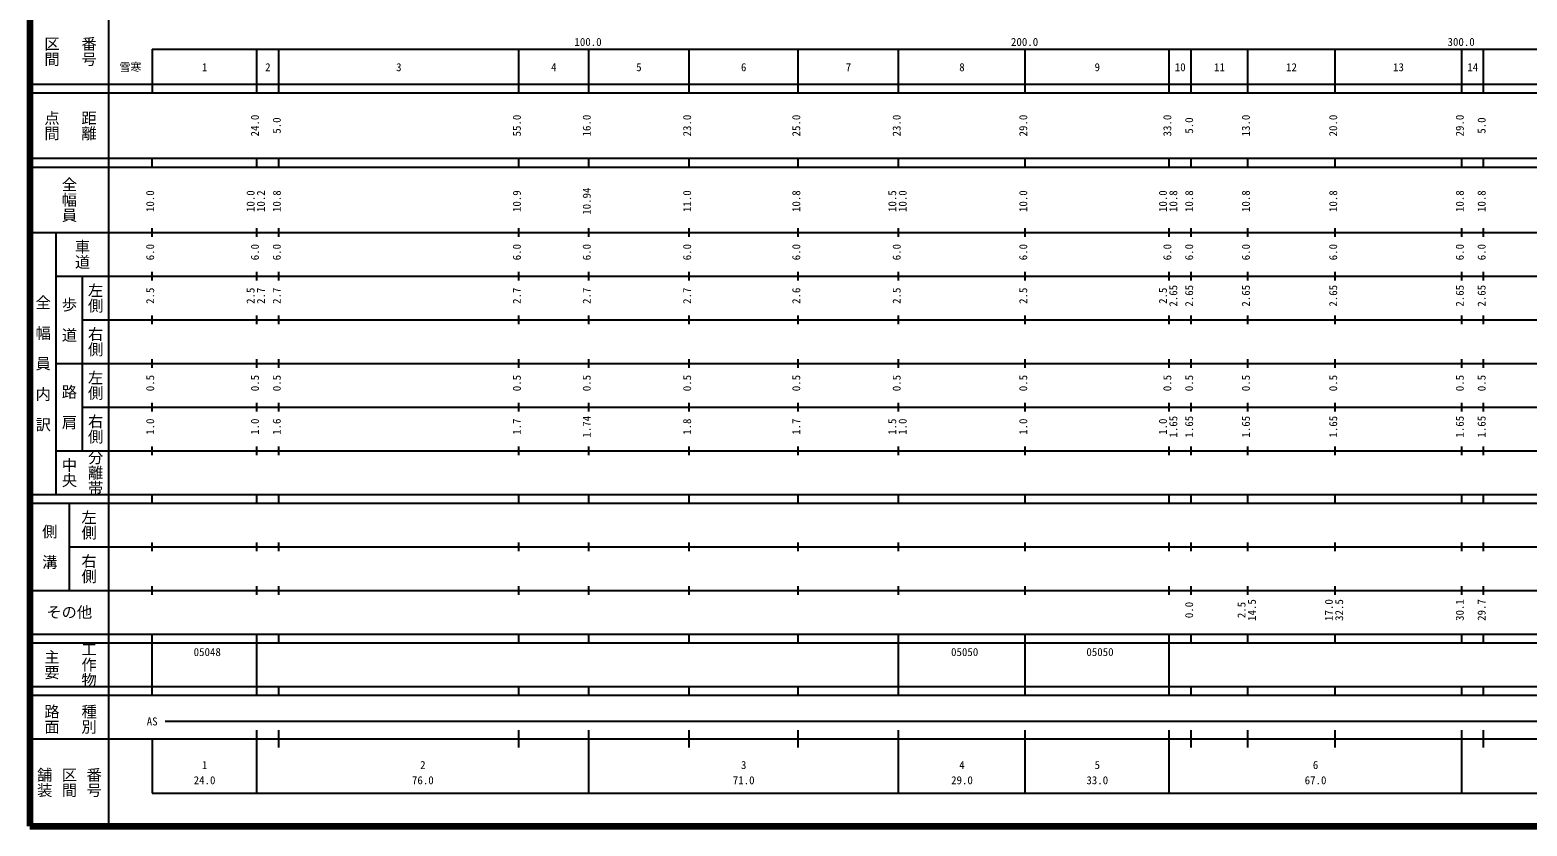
# Model space of a CAD drawing. Units: millimetres on the paper, enlarged 1000 times. Extents: x 40000 to 680000, y 20000 to 380000.
# Drawn here: x 40000 to 382950, y 20000 to 202409 of the extents above; entities that cross this region are included whole.
import ezdxf
from ezdxf.enums import TextEntityAlignment as Align

# ---------------------------------------------------------------- set-up
doc = ezdxf.new("R2010")
doc.units = ezdxf.units.MM
doc.header["$LTSCALE"] = 1000
doc.layers.add('M-TTL', color=2, linetype='Continuous', lineweight=140)
doc.layers.add('M-TTL-BAND', color=7, linetype='Continuous', lineweight=25)
doc.styles.add('@ＭＳ ゴシック', font='')
doc.styles.add('ＭＳ ゴシック', font='')
doc.styles.get('@ＭＳ ゴシック').set_extended_font_data('@MS Gothic')
doc.styles.get('ＭＳ ゴシック').set_extended_font_data('MS Gothic')

msp = doc.modelspace()

# ---------------------------------------------------------------- linework, layer by layer
at = {"layer": 'M-TTL'}
for p, q in [((40000, 380000), (40000, 20000)), ((40000, 20000), (680000, 20000))]:
    msp.add_line(p, q, dxfattribs=at)
at = {"layer": 'M-TTL-BAND'}
for p, q in [((58000, 370000), (58000, 20000)), ((68000, 198000), (579000, 198000)), ((68000, 198000), (68000, 188000)), ((92000, 188000), (92000, 198000)), ((97000, 188000), (97000, 198000)), ((152000, 188000), (152000, 198000)), ((168000, 188000), (168000, 198000)), ((191000, 188000), (191000, 198000)), ((216000, 188000), (216000, 198000)), ((239000, 188000), (239000, 198000)), ((268000, 188000), (268000, 198000)), ((301000, 188000), (301000, 198000)), ((306000, 188000), (306000, 198000)), ((319000, 188000), (319000, 198000)), ((339000, 188000), (339000, 198000)), ((368000, 188000), (368000, 198000)), ((373000, 188000), (373000, 198000)), ((40000, 190000), (579000, 190000)), ((40000, 188000), (579000, 188000)), ((40000, 173000), (579000, 173000)), ((68000, 171000), (68000, 173000)), ((92000, 171000), (92000, 173000)), ((97000, 171000), (97000, 173000)), ((152000, 171000), (152000, 173000)), ((168000, 171000), (168000, 173000)), ((191000, 171000), (191000, 173000)), ((216000, 171000), (216000, 173000)), ((239000, 171000), (239000, 173000)), ((268000, 171000), (268000, 173000)), ((301000, 171000), (301000, 173000)), ((306000, 171000), (306000, 173000)), ((319000, 171000), (319000, 173000)), ((339000, 171000), (339000, 173000)), ((368000, 171000), (368000, 173000)), ((373000, 171000), (373000, 173000)), ((40000, 171000), (579000, 171000)), ((40000, 156000), (579000, 156000)), ((46000, 96000), (46000, 156000)), ((68000, 155000), (68000, 157000)), ((92000, 155000), (92000, 157000)), ((97000, 155000), (97000, 157000)), ((152000, 155000), (152000, 157000)), ((168000, 155000), (168000, 157000)), ((191000, 155000), (191000, 157000)), ((216000, 155000), (216000, 157000)), ((239000, 155000), (239000, 157000)), ((268000, 155000), (268000, 157000)), ((301000, 155000), (301000, 157000)), ((306000, 155000), (306000, 157000)), ((319000, 155000), (319000, 157000)), ((339000, 155000), (339000, 157000)), ((368000, 155000), (368000, 157000)), ((373000, 155000), (373000, 157000)), ((46000, 146000), (579000, 146000)), ((52000, 146000), (52000, 106000)), ((68000, 145000), (68000, 147000)), ((92000, 145000), (92000, 147000)), ((97000, 145000), (97000, 147000)), ((152000, 145000), (152000, 147000)), ((168000, 145000), (168000, 147000)), ((191000, 145000), (191000, 147000)), ((216000, 145000), (216000, 147000)), ((239000, 145000), (239000, 147000)), ((268000, 145000), (268000, 147000)), ((301000, 145000), (301000, 147000)), ((306000, 145000), (306000, 147000)), ((319000, 145000), (319000, 147000)), ((339000, 145000), (339000, 147000)), ((368000, 145000), (368000, 147000)), ((373000, 145000), (373000, 147000)), ((52000, 136000), (579000, 136000)), ((68000, 135000), (68000, 137000)), ((92000, 135000), (92000, 137000)), ((97000, 135000), (97000, 137000)), ((152000, 135000), (152000, 137000)), ((168000, 135000), (168000, 137000)), ((191000, 135000), (191000, 137000)), ((216000, 135000), (216000, 137000)), ((239000, 135000), (239000, 137000)), ((268000, 135000), (268000, 137000)), ((301000, 135000), (301000, 137000)), ((306000, 135000), (306000, 137000)), ((319000, 135000), (319000, 137000)), ((339000, 135000), (339000, 137000)), ((368000, 135000), (368000, 137000)), ((373000, 135000), (373000, 137000)), ((68000, 125000), (68000, 127000)), ((92000, 125000), (92000, 127000)), ((97000, 125000), (97000, 127000)), ((152000, 125000), (152000, 127000)), ((168000, 125000), (168000, 127000)), ((191000, 125000), (191000, 127000)), ((216000, 125000), (216000, 127000)), ((239000, 125000), (239000, 127000)), ((268000, 125000), (268000, 127000)), ((301000, 125000), (301000, 127000)), ((306000, 125000), (306000, 127000)), ((319000, 125000), (319000, 127000)), ((339000, 125000), (339000, 127000)), ((368000, 125000), (368000, 127000)), ((373000, 125000), (373000, 127000)), ((46000, 126000), (579000, 126000)), ((68000, 115000), (68000, 117000)), ((92000, 115000), (92000, 117000)), ((97000, 115000), (97000, 117000)), ((152000, 115000), (152000, 117000)), ((168000, 115000), (168000, 117000)), ((191000, 115000), (191000, 117000)), ((216000, 115000), (216000, 117000)), ((239000, 115000), (239000, 117000)), ((268000, 115000), (268000, 117000)), ((301000, 115000), (301000, 117000)), ((306000, 115000), (306000, 117000)), ((319000, 115000), (319000, 117000)), ((339000, 115000), (339000, 117000)), ((368000, 115000), (368000, 117000)), ((373000, 115000), (373000, 117000)), ((52000, 116000), (579000, 116000)), ((68000, 105000), (68000, 107000)), ((92000, 105000), (92000, 107000)), ((97000, 105000), (97000, 107000)), ((152000, 105000), (152000, 107000)), ((168000, 105000), (168000, 107000)), ((191000, 105000), (191000, 107000)), ((216000, 105000), (216000, 107000)), ((239000, 105000), (239000, 107000)), ((268000, 105000), (268000, 107000)), ((301000, 105000), (301000, 107000)), ((306000, 105000), (306000, 107000)), ((319000, 105000), (319000, 107000)), ((339000, 105000), (339000, 107000)), ((368000, 105000), (368000, 107000)), ((373000, 105000), (373000, 107000)), ((46000, 106000), (579000, 106000)), ((40000, 96000), (579000, 96000)), ((40000, 94000), (579000, 94000)), ((49000, 94000), (49000, 74000)), ((68000, 94000), (68000, 96000)), ((92000, 94000), (92000, 96000)), ((97000, 94000), (97000, 96000)), ((152000, 94000), (152000, 96000)), ((168000, 94000), (168000, 96000)), ((191000, 94000), (191000, 96000)), ((216000, 94000), (216000, 96000)), ((239000, 94000), (239000, 96000)), ((268000, 94000), (268000, 96000)), ((301000, 94000), (301000, 96000)), ((306000, 94000), (306000, 96000)), ((319000, 94000), (319000, 96000)), ((339000, 94000), (339000, 96000)), ((368000, 94000), (368000, 96000)), ((373000, 94000), (373000, 96000)), ((49000, 84000), (579000, 84000)), ((68000, 83000), (68000, 85000)), ((92000, 83000), (92000, 85000)), ((97000, 83000), (97000, 85000)), ((152000, 83000), (152000, 85000)), ((168000, 83000), (168000, 85000)), ((191000, 83000), (191000, 85000)), ((216000, 83000), (216000, 85000)), ((239000, 83000), (239000, 85000)), ((268000, 83000), (268000, 85000)), ((301000, 83000), (301000, 85000)), ((306000, 83000), (306000, 85000)), ((319000, 83000), (319000, 85000)), ((339000, 83000), (339000, 85000)), ((368000, 83000), (368000, 85000)), ((373000, 83000), (373000, 85000)), ((40000, 74000), (579000, 74000)), ((68000, 73000), (68000, 75000)), ((92000, 73000), (92000, 75000)), ((97000, 73000), (97000, 75000)), ((152000, 73000), (152000, 75000)), ((168000, 73000), (168000, 75000)), ((191000, 73000), (191000, 75000)), ((216000, 73000), (216000, 75000)), ((239000, 73000), (239000, 75000)), ((268000, 73000), (268000, 75000)), ((301000, 73000), (301000, 75000)), ((306000, 73000), (306000, 75000)), ((319000, 73000), (319000, 75000)), ((339000, 73000), (339000, 75000)), ((368000, 73000), (368000, 75000)), ((373000, 73000), (373000, 75000)), ((40000, 64000), (579000, 64000)), ((40000, 62000), (579000, 62000)), ((68000, 62000), (68000, 64000)), ((68000, 52000), (68000, 62000)), ((92000, 62000), (92000, 64000)), ((92000, 52000), (92000, 62000)), ((97000, 62000), (97000, 64000)), ((152000, 62000), (152000, 64000)), ((168000, 62000), (168000, 64000)), ((191000, 62000), (191000, 64000)), ((216000, 62000), (216000, 64000)), ((239000, 62000), (239000, 64000)), ((239000, 52000), (239000, 62000)), ((268000, 62000), (268000, 64000)), ((268000, 52000), (268000, 62000)), ((268000, 52000), (268000, 62000)), ((301000, 62000), (301000, 64000)), ((301000, 52000), (301000, 62000)), ((306000, 62000), (306000, 64000)), ((319000, 62000), (319000, 64000)), ((339000, 62000), (339000, 64000)), ((368000, 62000), (368000, 64000)), ((373000, 62000), (373000, 64000)), ((40000, 52000), (579000, 52000)), ((68000, 50000), (68000, 52000)), ((92000, 50000), (92000, 52000)), ((97000, 50000), (97000, 52000)), ((152000, 50000), (152000, 52000)), ((168000, 50000), (168000, 52000)), ((191000, 50000), (191000, 52000)), ((216000, 50000), (216000, 52000)), ((239000, 50000), (239000, 52000)), ((268000, 50000), (268000, 52000)), ((301000, 50000), (301000, 52000)), ((306000, 50000), (306000, 52000)), ((319000, 50000), (319000, 52000)), ((339000, 50000), (339000, 52000)), ((368000, 50000), (368000, 52000)), ((373000, 50000), (373000, 52000)), ((40000, 50000), (579000, 50000)), ((71000, 44000), (399500, 44000)), ((92000, 27500), (92000, 42000)), ((97000, 38000), (97000, 42000)), ((152000, 38000), (152000, 42000)), ((168000, 27500), (168000, 42000)), ((191000, 38000), (191000, 42000)), ((216000, 38000), (216000, 42000)), ((239000, 27500), (239000, 42000)), ((268000, 27500), (268000, 42000)), ((301000, 27500), (301000, 42000)), ((306000, 38000), (306000, 42000)), ((319000, 38000), (319000, 42000)), ((339000, 38000), (339000, 42000)), ((368000, 27500), (368000, 42000)), ((373000, 38000), (373000, 42000)), ((40000, 40000), (579000, 40000)), ((68000, 40000), (68000, 27500)), ((68000, 27500), (579000, 27500))]:
    msp.add_line(p, q, dxfattribs=at)

# ---------------------------------------------------------------- texts
at = {"layer": 'M-TTL-BAND', "style": '@ＭＳ ゴシック'}
for s, p in [('区間', (45000, 197500)), ('番号', (53500, 197500)), ('点間', (45000, 180500)), ('距離', (53500, 180500)), ('全幅員', (49000, 163500)), ('車道', (52000, 151000)), ('左側', (55000, 141000)), ('全\u3000幅\u3000員\u3000内\u3000訳', (43000, 126000)), ('歩\u3000道', (49000, 136000)), ('右側', (55000, 131000)), ('左側', (55000, 121000)), ('路\u3000肩', (49000, 116000)), ('右側', (55000, 111000)), ('中央', (49000, 101000)), ('分離帯', (55000, 101000)), ('左側', (53500, 89000)), ('側\u3000溝', (44500, 84000)), ('右側', (53500, 79000)), ('主要', (45000, 57000)), ('工作物', (53500, 57000)), ('路面', (45000, 44500)), ('種別', (53500, 44500)), ('舗装', (43333, 30000)), ('区間', (49000, 30000)), ('番号', (54667, 30000))]:
    msp.add_text(s, height=2566, rotation=270, dxfattribs=at).set_placement(p, align=Align.MIDDLE_CENTER)
at = {"layer": 'M-TTL-BAND', "style": 'ＭＳ ゴシック'}
for s, p in [('100.0', (167844, 198195)), ('200.0', (267844, 198195)), ('300.0', (367844, 198195)), ('雪寒', (63017, 192405)), ('1', (80000, 192405)), ('2', (94500, 192405)), ('3', (124500, 192405)), ('4', (160000, 192405)), ('5', (179500, 192405)), ('6', (203500, 192405)), ('7', (227500, 192405)), ('8', (253500, 192405)), ('9', (284500, 192405)), ('10', (303500, 192405)), ('11', (312500, 192405)), ('12', (329000, 192405)), ('13', (353500, 192405)), ('14', (370500, 192405)), ('AS', (68000, 42500)), ('1', (80000, 32523)), ('2', (130000, 32523)), ('3', (203500, 32523)), ('4', (253500, 32523)), ('5', (284500, 32523)), ('6', (334500, 32523)), ('24.0', (80000, 29033)), ('76.0', (130000, 29033)), ('71.0', (203500, 29033)), ('29.0', (253500, 29033)), ('33.0', (284500, 29033)), ('67.0', (334500, 29033))]:
    msp.add_text(s, height=1833, dxfattribs=at).set_placement(p, align=Align.BOTTOM_CENTER)
for s, p in [('24.0', (93000, 180500)), ('5.0', (98000, 180500)), ('55.0', (153000, 180500)), ('16.0', (169000, 180500)), ('23.0', (192000, 180500)), ('25.0', (217000, 180500)), ('23.0', (240000, 180500)), ('29.0', (269000, 180500)), ('33.0', (302000, 180500)), ('5.0', (307000, 180500)), ('13.0', (320000, 180500)), ('20.0', (340000, 180500)), ('29.0', (369000, 180500)), ('5.0', (374000, 180500)), ('10.0', (69000, 163174)), ('10.0', (92000, 163174)), ('10.2', (94370, 163174)), ('10.8', (98000, 163174)), ('10.9', (153000, 163174)), ('10.94', (169000, 163174)), ('11.0', (192000, 163174)), ('10.8', (217000, 163174)), ('10.5', (239000, 163174)), ('10.0', (241370, 163174)), ('10.0', (269000, 163174)), ('10.0', (301000, 163174)), ('10.8', (303370, 163174)), ('10.8', (307000, 163174)), ('10.8', (320000, 163174)), ('10.8', (340000, 163174)), ('10.8', (369000, 163174)), ('10.8', (374000, 163174)), ('6.0', (69000, 151500)), ('6.0', (93000, 151500)), ('6.0', (98000, 151500)), ('6.0', (153000, 151500)), ('6.0', (169000, 151500)), ('6.0', (192000, 151500)), ('6.0', (217000, 151500)), ('6.0', (240000, 151500)), ('6.0', (269000, 151500)), ('6.0', (302000, 151500)), ('6.0', (307000, 151500)), ('6.0', (320000, 151500)), ('6.0', (340000, 151500)), ('6.0', (369000, 151500)), ('6.0', (374000, 151500)), ('2.5', (69000, 141500)), ('2.5', (92000, 141500)), ('2.7', (94370, 141500)), ('2.7', (98000, 141500)), ('2.7', (153000, 141500)), ('2.7', (169000, 141500)), ('2.7', (192000, 141500)), ('2.6', (217000, 141500)), ('2.5', (240000, 141500)), ('2.5', (269000, 141500)), ('2.5', (301000, 141500)), ('2.65', (303370, 141500)), ('2.65', (307000, 141500)), ('2.65', (320000, 141500)), ('2.65', (340000, 141500)), ('2.65', (369000, 141500)), ('2.65', (374000, 141500)), ('0.5', (69000, 121500)), ('0.5', (93000, 121500)), ('0.5', (98000, 121500)), ('0.5', (153000, 121500)), ('0.5', (169000, 121500)), ('0.5', (192000, 121500)), ('0.5', (217000, 121500)), ('0.5', (240000, 121500)), ('0.5', (269000, 121500)), ('0.5', (302000, 121500)), ('0.5', (307000, 121500)), ('0.5', (320000, 121500)), ('0.5', (340000, 121500)), ('0.5', (369000, 121500)), ('0.5', (374000, 121500)), ('1.0', (69000, 111500)), ('1.0', (93000, 111500)), ('1.6', (98000, 111500)), ('1.7', (153000, 111500)), ('1.74', (169000, 111500)), ('1.8', (192000, 111500)), ('1.7', (217000, 111500)), ('1.5', (239000, 111500)), ('1.0', (241370, 111500)), ('1.0', (269000, 111500)), ('1.0', (301000, 111500)), ('1.65', (303370, 111500)), ('1.65', (307000, 111500)), ('1.65', (320000, 111500)), ('1.65', (340000, 111500)), ('1.65', (369000, 111500)), ('1.65', (374000, 111500)), ('0.0', (307000, 69500)), ('2.5', (319000, 69500)), ('14.5', (321370, 69500)), ('17.0', (339000, 69500)), ('32.5', (341370, 69500)), ('30.1', (369000, 69500)), ('29.7', (374000, 69500))]:
    msp.add_text(s, height=1833, rotation=90, dxfattribs=at).set_placement(p, align=Align.BOTTOM_CENTER)
msp.add_text('その他', height=2566, dxfattribs=at).set_placement((49000, 69000), align=Align.MIDDLE_CENTER)
for s, p in [('05048', (77500, 58405)), ('05050', (251000, 58405)), ('05050', (282000, 58405))]:
    msp.add_text(s, height=1833, dxfattribs=at).set_placement(p, align=Align.BOTTOM_LEFT)

doc.saveas('drawing.dxf')
